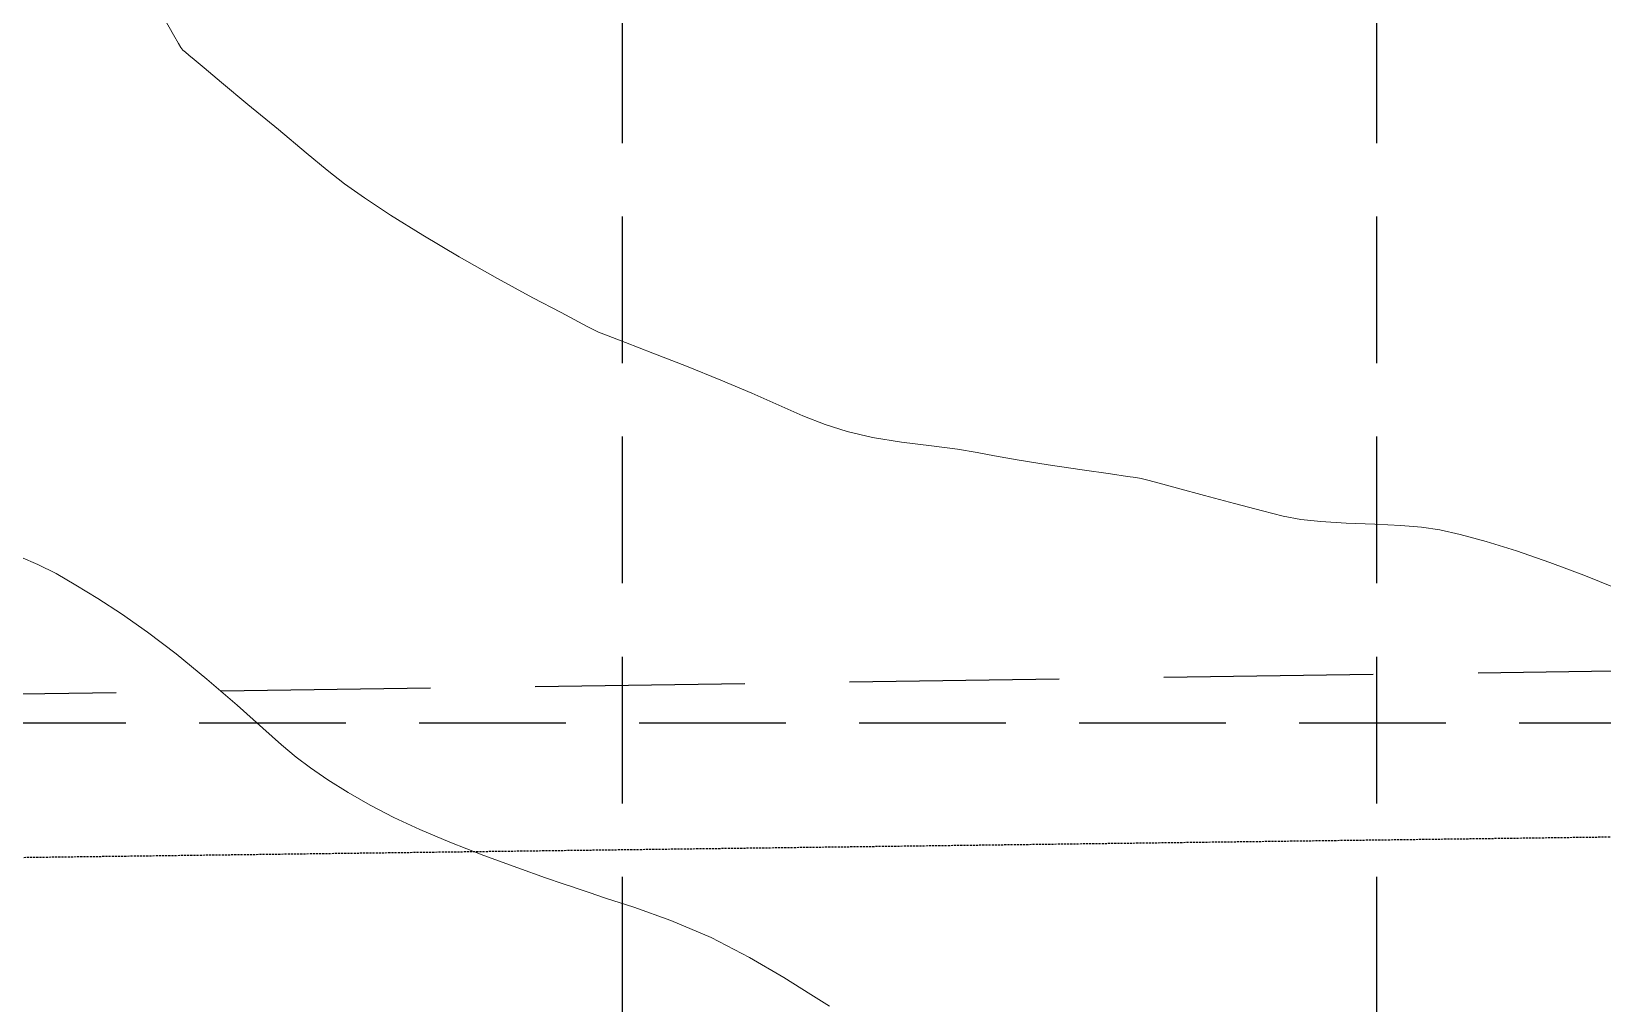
# Model space of a CAD drawing. Header units: inches. Extents: x 45655 to 51424, y 20024 to 23633.
# Drawn here: x 47568.7 to 47756.2, y 20714.7 to 20830.6 of the extents above; entities that cross this region are included whole.
import ezdxf

# ---------------------------------------------------------------- set-up
doc = ezdxf.new("R2010")
doc.units = ezdxf.units.IN
doc.header["$MEASUREMENT"] = 0
for name, pattern in [('DASHED', [0.75, 0.5, -0.25]), ('DASHED2', [0.375, 0.25, -0.125]), ('HIDDEN', [0.375, 0.25, -0.125])]:
    doc.linetypes.add(name, pattern=pattern)
doc.layers.add('CTR', color=43, linetype='Continuous', lineweight=9)
for name, color, linetype in [('GRID', 254, 'HIDDEN'), ('LIMITS OF DISTURBANCE', 1, 'DASHED'), ('P-ERO-SILT FENCE-GRADING', 6, 'DASHED2')]:
    doc.layers.add(name, color=color, linetype=linetype)

msp = doc.modelspace()

# ---------------------------------------------------------------- linework, layer by layer
at = {"layer": 'CTR'}
for points, elevation in [([(47676.13, 20781.18), (47672.56, 20781.64), (47669.08, 20782.19), (47666.09, 20782.89), (47663.43, 20783.73), (47660.79, 20784.77), (47657.92, 20786.03), (47654.68, 20787.46), (47650.99, 20789.04), (47646.89, 20790.7), (47642.9, 20792.25), (47639.64, 20793.5), (47637.57, 20794.3), (47636.42, 20794.77), (47635.75, 20795.07), (47635.12, 20795.39), (47634.01, 20795.98), (47631.95, 20797.08), (47628.59, 20798.86), (47624.36, 20801.17), (47619.8, 20803.73), (47615.46, 20806.3), (47611.6, 20808.71), (47608.47, 20810.76), (47606.12, 20812.44), (47604.04, 20814.07), (47601.54, 20816.14), (47598.21, 20818.91), (47594.57, 20821.92), (47591.41, 20824.54), (47589.34, 20826.27), (47588.15, 20827.26), (47587.52, 20827.8), (47587.12, 20828.14), (47586.83, 20828.4), (47586.59, 20828.7), (47586.29, 20829.17), (47585.69, 20830.22), (47584.52, 20832.33)], 586), ([(47757.7, 20764.26), (47753.95, 20765.77), (47749.92, 20767.3), (47745.95, 20768.67), (47742.31, 20769.79), (47739.22, 20770.63), (47736.79, 20771.18), (47734.61, 20771.51), (47732.14, 20771.69), (47729.01, 20771.84), (47725.62, 20771.98), (47722.57, 20772.16), (47720.21, 20772.41), (47718.1, 20772.81), (47715.61, 20773.43), (47712.3, 20774.3), (47708.69, 20775.27), (47705.5, 20776.14), (47703.3, 20776.74), (47701.94, 20777.09), (47701.14, 20777.29), (47700.53, 20777.4), (47699.53, 20777.55), (47697.51, 20777.84), (47694.11, 20778.33), (47690.06, 20778.94), (47686.34, 20779.54), (47683.67, 20780.02), (47681.57, 20780.41), (47679.24, 20780.78), (47676.13, 20781.18)], 586), ([(47663.98, 20714.39), (47661.74, 20715.76), (47658.5, 20717.79), (47654.43, 20720.19), (47649.83, 20722.57), (47645.05, 20724.59), (47640.64, 20726.16), (47637.25, 20727.27), (47635.28, 20727.91), (47634.34, 20728.24), (47633.87, 20728.41), (47633.3, 20728.59), (47632.19, 20728.95), (47630.1, 20729.66), (47626.79, 20730.85), (47622.73, 20732.34), (47618.65, 20733.93), (47615.08, 20735.44), (47611.97, 20736.89), (47609.17, 20738.35), (47606.53, 20739.87), (47604.13, 20741.37), (47602.06, 20742.78), (47600.35, 20744.07), (47598.59, 20745.55), (47596.35, 20747.53), (47593.29, 20750.25), (47589.69, 20753.36), (47586.02, 20756.4), (47582.6, 20758.99), (47579.49, 20761.14), (47576.67, 20762.97), (47574.06, 20764.57), (47571.7, 20765.95), (47569.53, 20767.06), (47567.5, 20767.92)], 588)]:
    msp.add_lwpolyline(points, dxfattribs=dict(at, elevation=elevation))
at = {"layer": 'GRID', "linetype": 'HIDDEN', "ltscale": 70}
for p, q in [((47639.24, 23538.55), (47639.24, 20388.15)), ((47729.24, 23538.55), (47729.24, 20388.15)), ((45751.26, 20748.15), (51331.26, 20748.15))]:
    msp.add_line(p, q, dxfattribs=at)
at = {"layer": 'LIMITS OF DISTURBANCE', "color": 7, "ltscale": 50}
msp.add_line((47478.87, 20750.35), (50097.92, 20788.05), dxfattribs=at)
at = {"layer": 'P-ERO-SILT FENCE-GRADING', "color": 7}
msp.add_line((47481.21, 20731), (50081, 20764.59), dxfattribs=at)

doc.saveas('drawing.dxf')
